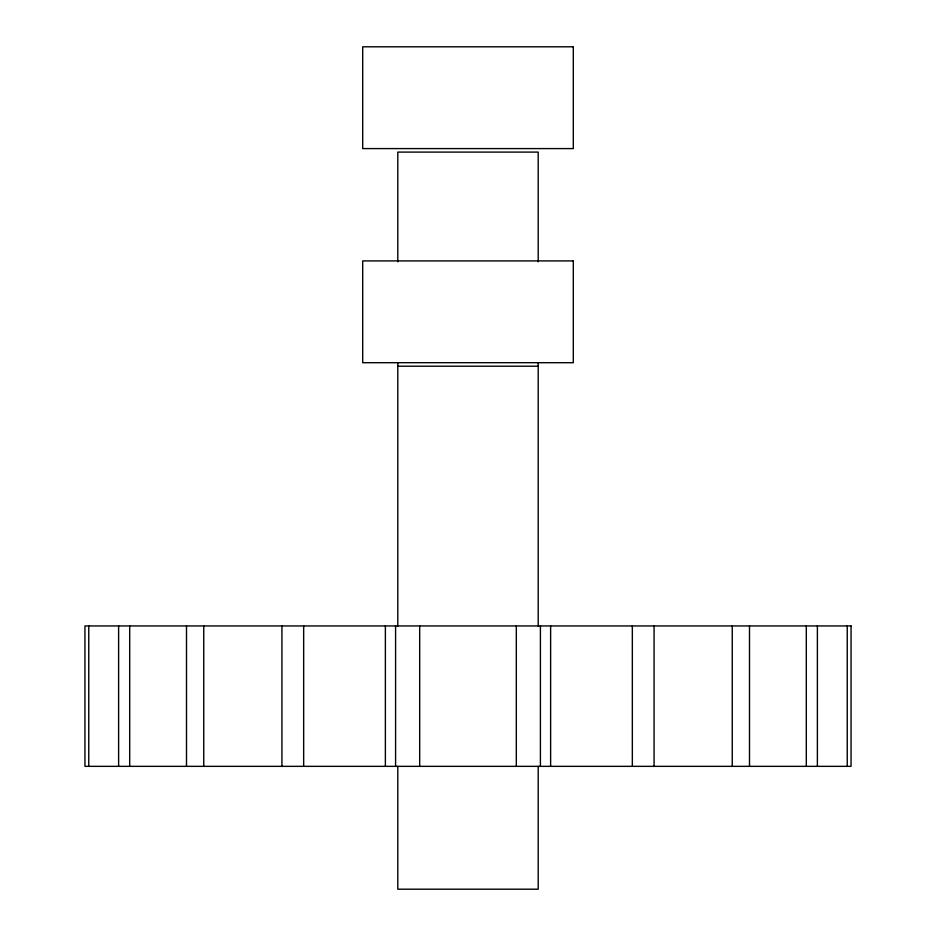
<?xml version="1.0" encoding="UTF-8"?>
<svg xmlns="http://www.w3.org/2000/svg" width="936" height="936" viewBox="0 0 936 936"><rect width="100%" height="100%" fill="white"/><g stroke="black" fill="none" stroke-linecap="round" stroke-linejoin="round"><path stroke-width="1.4" d="M397.8 366.21L538.2 366.21M847.244 625.95L847.244 766.35M817.385 625.95L817.385 766.35M806.305 625.95L806.305 766.35M749.502 625.95L749.502 766.35M732.256 625.95L732.256 766.35M654.065 625.95L654.065 766.35M632.338 625.95L632.338 766.35M550.625 625.95L550.625 766.35M540.411 625.95L540.411 766.35M538.2 261.787L538.2 152.1L397.8 152.1L397.8 261.787M538.2 362.7L538.2 625.95M538.2 766.35L538.2 889.2L397.8 889.2L397.8 766.35M516.321 625.95L516.321 766.35M419.679 625.95L419.679 766.35M397.8 362.7L397.8 625.95M395.589 625.95L395.589 766.35M385.375 625.95L385.375 766.35M303.662 625.95L303.662 766.35M281.935 625.95L281.935 766.35M203.744 625.95L203.744 766.35M186.498 625.95L186.498 766.35M129.694 625.95L129.694 766.35M118.615 625.95L118.615 766.35M88.756 625.95L88.756 766.35M573.3 46.8L362.7 46.8L362.7 148.59L573.3 148.59L573.3 46.8M573.3 260.91L362.7 260.91L362.7 362.7L573.3 362.7L573.3 260.91M851.058 625.95L84.942 625.95L84.942 766.35L851.058 766.35L851.058 625.95"/></g></svg>
